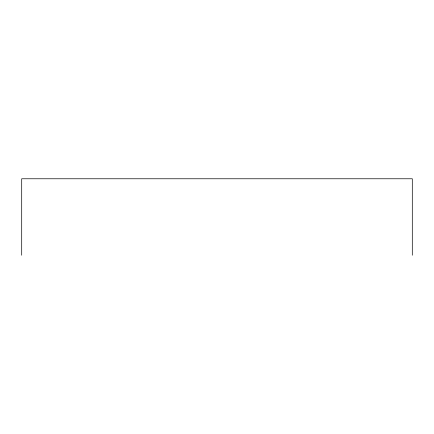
<?xml version="1.0" encoding="UTF-8"?>
<svg xmlns="http://www.w3.org/2000/svg" width="434" height="434" viewBox="0 0 434 434"><rect width="100%" height="100%" fill="white"/><g stroke="black" fill="none" stroke-linecap="round" stroke-linejoin="round"><path stroke-width="0.65" d="M412.3 255.23L412.3 178.77L21.7 178.77L21.7 255.23"/></g></svg>
